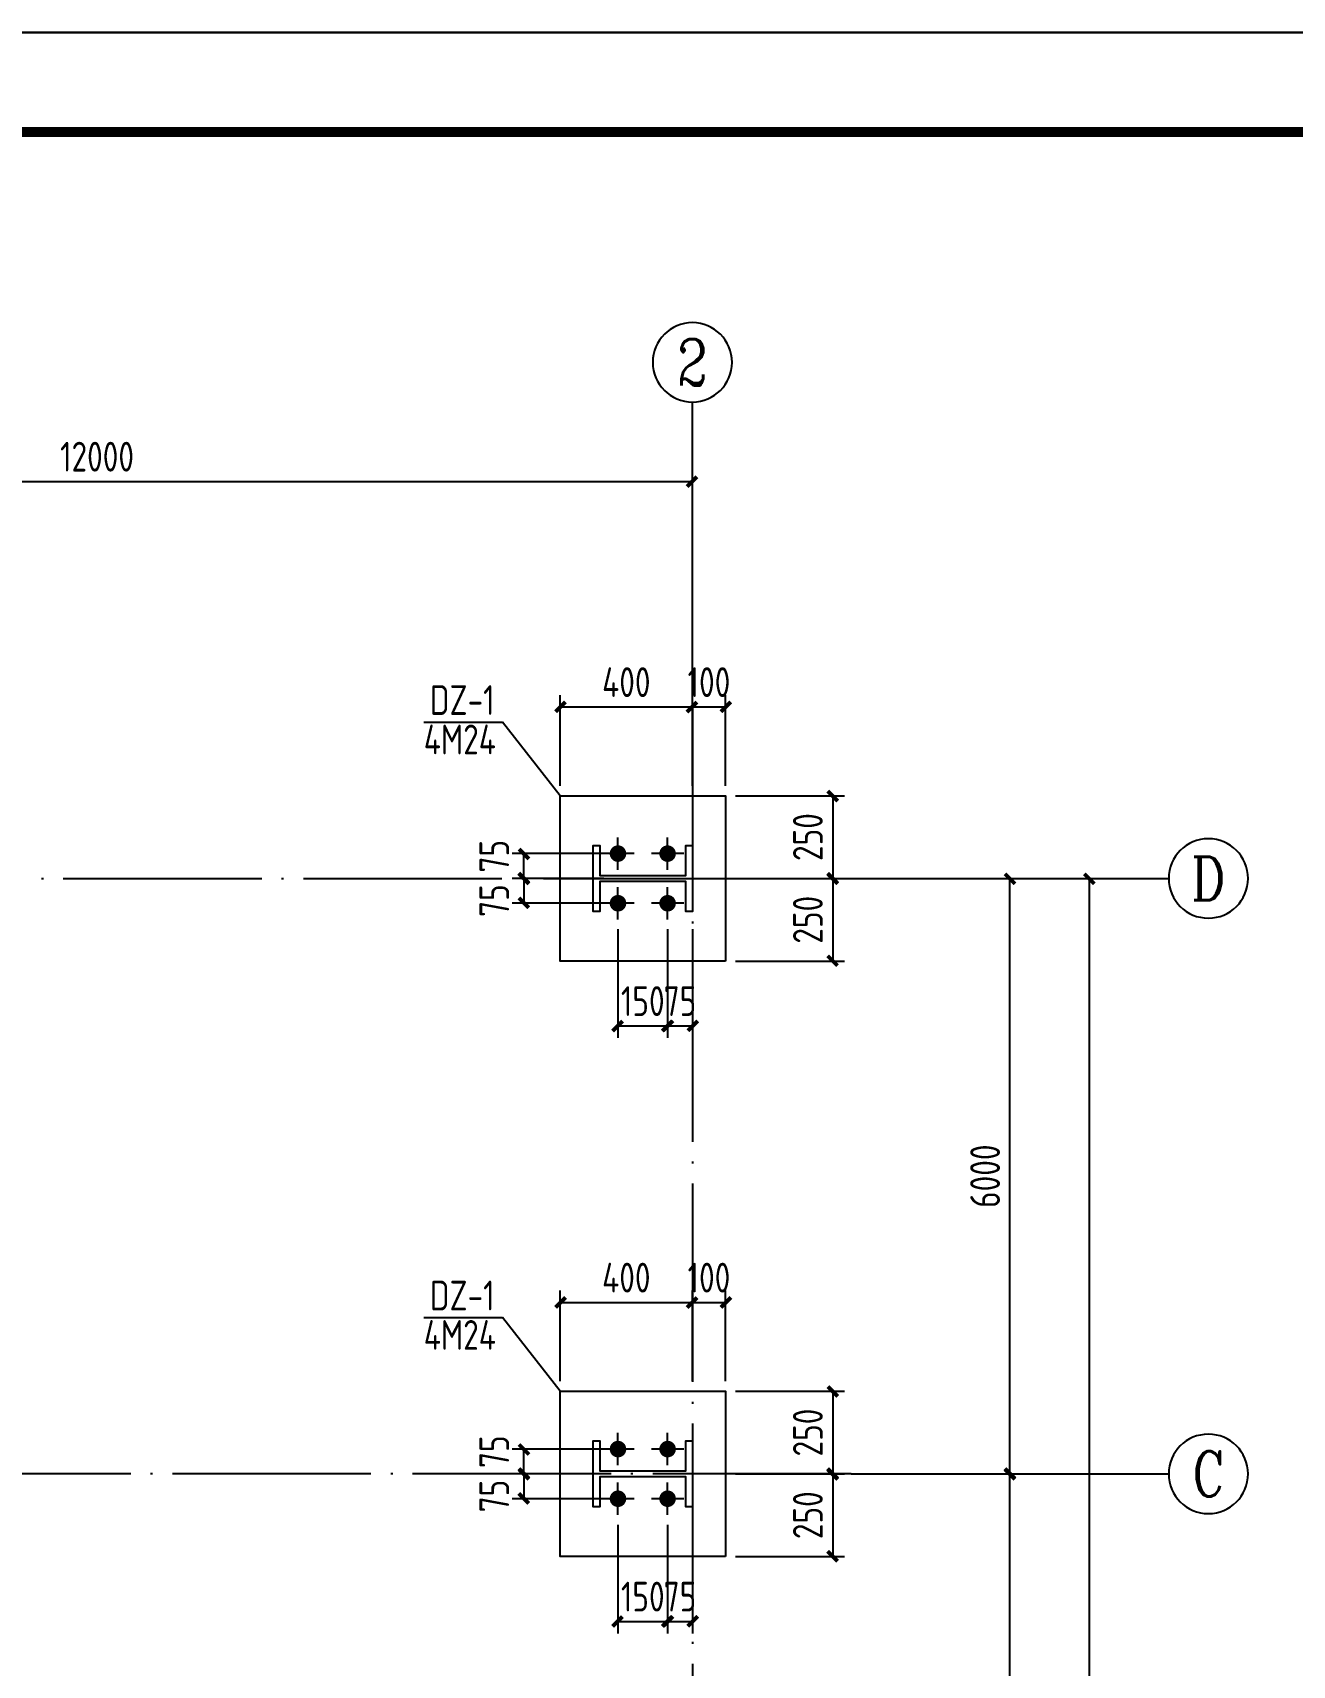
# Model space of a CAD drawing. Header units: millimetres. Extents: x 865974 to 875117, y 41124 to 44891.
# Drawn here: x 868356.3 to 868483.2, y 41553.1 to 41717.6 of the extents above; entities that cross this region are included whole.
import ezdxf
from ezdxf.enums import TextEntityAlignment as Align

# ---------------------------------------------------------------- set-up
doc = ezdxf.new("R2010")
doc.units = ezdxf.units.MM
doc.header["$LTSCALE"] = 1000
doc.header["$MEASUREMENT"] = 0
doc.linetypes.add('DOTE', pattern=[2.42, 2, -0.2, 0.02, -0.2])
for name, color, linetype in [('AXIS', 3, 'Continuous'), ('AXIS_TEXT', 7, 'Continuous'), ('DIM', 7, 'Continuous'), ('DOTE', 1, 'DOTE'), ('M_Prof', 2, 'Continuous'), ('柱集中标注', 2, 'Continuous'), ('标注', 7, 'Continuous'), ('檩条', 34, 'Continuous')]:
    doc.layers.add(name, color=color, linetype=linetype)
doc.styles.add('_TCH_AXIS', font='COMPLEX', dxfattribs={"bigfont": 'GBCBIG'})
doc.styles.add('COMPLEX', font='COMPLEX')
doc.styles.add('GBHZ', font='gbenor.shx', dxfattribs={"width": 0.9, "bigfont": 'gbcbig.shx'})
doc.dimstyles.new('Y100', dxfattribs={"dimscale": 0, "dimtxt": 3, "dimasz": 0.01, "dimexe": 1.2, "dimexo": 2, "dimgap": 1, "dimtad": 1, "dimdec": 0, "dimlfac": 100, "dimzin": 0, "dimdsep": 46, "dimtxsty": 'GBHZ', "dimblk": 'DX', "dimcen": 0.09, "dimdle": 1, "dimclrd": 7, "dimclre": 7, "dimclrt": 7, "dimadec": 0, "dimazin": 0, "dimtfac": 1, "dimtdec": 0, "dimtix": 1, "dimtmove": 2, "dimatfit": 3, "dimldrblk": 'DX', "dimfxl": 0, "dimtolj": 1, "dimtzin": 0, "dimarcsym": 0})
doc.dimstyles.new('Y30', dxfattribs={"dimscale": 0, "dimtxt": 3, "dimasz": 0.01, "dimexe": 1.2, "dimexo": 1, "dimgap": 1, "dimtad": 1, "dimdec": 0, "dimlfac": 30, "dimzin": 0, "dimdsep": 46, "dimtxsty": 'GBHZ', "dimblk1": 'DX', "dimblk2": 'DX', "dimsah": 1, "dimcen": 0.09, "dimdle": 1, "dimadec": 0, "dimazin": 0, "dimtfac": 1, "dimtdec": 0, "dimtix": 1, "dimtmove": 2, "dimatfit": 3, "dimldrblk": 'DX', "dimfxl": 0, "dimtolj": 1, "dimtzin": 0, "dimarcsym": 0})

# ---------------------------------------------------------------- blocks, each defined once
blk = doc.blocks.new('_AXISO')
blk.add_circle((0, 0), 0.5)
at = {"layer": 'AXIS_TEXT', "style": 'COMPLEX', "width": 1.041667}
blk.add_attdef('A', text='', height=0.56, dxfattribs=at).set_placement((-0.25, -0.28), (0.25, -0.28), align=Align.FIT)
blk = doc.blocks.new('DX')
at = {"color": 0, "linetype": 'ByBlock', "const_width": 40}
blk.add_lwpolyline([(-54, -51), (46, 49)], dxfattribs=at)
blk = doc.blocks.new('*D602')
at = {"layer": 'Defpoints', "color": 0, "transparency": 16777216}
for p in [(868438.78, 41572.38), (868454.78, 41572.38), (868438.78, 41512.38)]:
    blk.add_point(p, dxfattribs=at)
at = {"layer": '标注', "color": 7, "lineweight": -2, "transparency": 16777216}
for p, q in [((868440.78, 41572.38), (868455.98, 41572.38)), ((868454.78, 41512.39), (868454.78, 41572.37)), ((868440.78, 41512.38), (868455.98, 41512.38))]:
    blk.add_line(p, q, dxfattribs=at)
at = {"layer": '标注', "color": 7, "lineweight": -2, "transparency": 16777216, "xscale": 0.01, "yscale": 0.01, "zscale": 0.01}
for p, rotation in [((868454.78, 41572.38), 90), ((868454.78, 41512.38), 270)]:
    blk.add_blockref('DX', p, dxfattribs=dict(at, rotation=rotation))
at = {"layer": '标注', "color": 7, "transparency": 16777216, "insert": (868452.28, 41542.38), "char_height": 3, "attachment_point": 5, "rotation": 90, "style": 'GBHZ'}
blk.add_mtext('\\A1;6000', dxfattribs=at)
blk = doc.blocks.new('*D603')
at = {"layer": 'Defpoints', "color": 0, "transparency": 16777216}
for p in [(868438.78, 41632.38), (868454.78, 41632.38), (868438.78, 41572.38)]:
    blk.add_point(p, dxfattribs=at)
at = {"layer": '标注', "color": 7, "lineweight": -2, "transparency": 16777216}
for p, q in [((868440.78, 41632.38), (868455.98, 41632.38)), ((868454.78, 41572.39), (868454.78, 41632.37)), ((868440.78, 41572.38), (868455.98, 41572.38))]:
    blk.add_line(p, q, dxfattribs=at)
at = {"layer": '标注', "color": 7, "lineweight": -2, "transparency": 16777216, "xscale": 0.01, "yscale": 0.01, "zscale": 0.01}
for p, rotation in [((868454.78, 41632.38), 90), ((868454.78, 41572.38), 270)]:
    blk.add_blockref('DX', p, dxfattribs=dict(at, rotation=rotation))
at = {"layer": '标注', "color": 7, "transparency": 16777216, "insert": (868452.28, 41602.38), "char_height": 3, "attachment_point": 5, "rotation": 90, "style": 'GBHZ'}
blk.add_mtext('\\A1;6000', dxfattribs=at)
blk = doc.blocks.new('*D604')
at = {"layer": 'Defpoints', "color": 0, "transparency": 16777216}
for p in [(868438.78, 41632.38), (868438.78, 41452.38), (868462.78, 41452.38)]:
    blk.add_point(p, dxfattribs=at)
at = {"layer": '标注', "color": 7, "lineweight": -2, "transparency": 16777216}
for p, q in [((868440.78, 41632.38), (868463.98, 41632.38)), ((868462.78, 41632.37), (868462.78, 41452.39)), ((868440.78, 41452.38), (868463.98, 41452.38))]:
    blk.add_line(p, q, dxfattribs=at)
at = {"layer": '标注', "color": 7, "lineweight": -2, "transparency": 16777216, "xscale": 0.01, "yscale": 0.01, "zscale": 0.01}
for p, rotation in [((868462.78, 41632.38), 90), ((868462.78, 41452.38), 270)]:
    blk.add_blockref('DX', p, dxfattribs=dict(at, rotation=rotation))
at = {"layer": '标注', "color": 7, "transparency": 16777216, "insert": (868460.28, 41542.38), "char_height": 3, "attachment_point": 5, "rotation": 90, "style": 'GBHZ'}
blk.add_mtext('\\A1;18000', dxfattribs=at)
blk = doc.blocks.new('*D605')
at = {"layer": 'Defpoints', "color": 0, "transparency": 16777216}
for p in [(868422.78, 41672.38), (868302.78, 41650.05), (868422.78, 41650.05)]:
    blk.add_point(p, dxfattribs=at)
at = {"layer": '标注', "color": 7, "lineweight": -2, "transparency": 16777216}
for p, q in [((868302.78, 41652.05), (868302.78, 41673.58)), ((868302.79, 41672.38), (868422.77, 41672.38)), ((868422.78, 41652.05), (868422.78, 41673.58))]:
    blk.add_line(p, q, dxfattribs=at)
at = {"layer": '标注', "color": 7, "lineweight": -2, "transparency": 16777216, "xscale": 0.01, "yscale": 0.01, "zscale": 0.01, "rotation": 180}
blk.add_blockref('DX', (868302.78, 41672.38), dxfattribs=at)
at = {"layer": '标注', "color": 7, "lineweight": -2, "transparency": 16777216, "xscale": 0.01, "yscale": 0.01, "zscale": 0.01}
blk.add_blockref('DX', (868422.78, 41672.38), dxfattribs=at)
at = {"layer": '标注', "color": 7, "transparency": 16777216, "insert": (868362.78, 41674.88), "char_height": 3, "attachment_point": 5, "style": 'GBHZ'}
blk.add_mtext('\\A1;12000', dxfattribs=at)
blk = doc.blocks.new('*D671')
at = {"layer": 'Defpoints', "color": 0, "transparency": 16777216}
for p in [(868422.78, 41589.66), (868409.45, 41580.72), (868422.78, 41580.72)]:
    blk.add_point(p, dxfattribs=at)
at = {"layer": 'DIM', "color": 0, "lineweight": -2, "transparency": 16777216}
for p, q in [((868409.45, 41581.72), (868409.45, 41590.86)), ((868422.78, 41581.72), (868422.78, 41590.86)), ((868409.46, 41589.66), (868422.77, 41589.66))]:
    blk.add_line(p, q, dxfattribs=at)
at = {"layer": 'DIM', "color": 0, "lineweight": -2, "transparency": 16777216, "xscale": 0.01, "yscale": 0.01, "zscale": 0.01, "rotation": 180}
blk.add_blockref('DX', (868409.45, 41589.66), dxfattribs=at)
at = {"layer": 'DIM', "color": 0, "lineweight": -2, "transparency": 16777216, "xscale": 0.01, "yscale": 0.01, "zscale": 0.01}
blk.add_blockref('DX', (868422.78, 41589.66), dxfattribs=at)
at = {"layer": 'DIM', "color": 0, "transparency": 16777216, "insert": (868416.12, 41592.16), "char_height": 3, "attachment_point": 5, "style": 'GBHZ'}
blk.add_mtext('\\A1;400', dxfattribs=at)
blk = doc.blocks.new('*D672')
at = {"layer": 'Defpoints', "color": 0, "transparency": 16777216}
for p in [(868426.12, 41589.66), (868422.78, 41580.72), (868426.12, 41580.72)]:
    blk.add_point(p, dxfattribs=at)
at = {"layer": 'DIM', "color": 0, "lineweight": -2, "transparency": 16777216}
for p, q in [((868422.78, 41581.72), (868422.78, 41590.86)), ((868426.12, 41581.72), (868426.12, 41590.86)), ((868422.77, 41589.66), (868422.76, 41589.66)), ((868422.78, 41589.66), (868426.12, 41589.66)), ((868426.13, 41589.66), (868426.14, 41589.66))]:
    blk.add_line(p, q, dxfattribs=at)
at = {"layer": 'DIM', "color": 0, "lineweight": -2, "transparency": 16777216, "xscale": 0.01, "yscale": 0.01, "zscale": 0.01}
blk.add_blockref('DX', (868422.78, 41589.66), dxfattribs=at)
at = {"layer": 'DIM', "color": 0, "lineweight": -2, "transparency": 16777216, "xscale": 0.01, "yscale": 0.01, "zscale": 0.01, "rotation": 180}
blk.add_blockref('DX', (868426.12, 41589.66), dxfattribs=at)
at = {"layer": 'DIM', "color": 0, "transparency": 16777216, "insert": (868424.45, 41592.16), "char_height": 3, "attachment_point": 5, "style": 'GBHZ'}
blk.add_mtext('\\A1;100', dxfattribs=at)
blk = doc.blocks.new('*D673')
at = {"layer": 'Defpoints', "color": 0, "transparency": 16777216}
for p in [(868426.12, 41580.72), (868426.12, 41572.38), (868436.92, 41572.38)]:
    blk.add_point(p, dxfattribs=at)
at = {"layer": 'DIM', "color": 0, "lineweight": -2, "transparency": 16777216}
for p, q in [((868427.12, 41580.72), (868438.12, 41580.72)), ((868436.92, 41580.71), (868436.92, 41572.39)), ((868427.12, 41572.38), (868438.12, 41572.38))]:
    blk.add_line(p, q, dxfattribs=at)
at = {"layer": 'DIM', "color": 0, "lineweight": -2, "transparency": 16777216, "xscale": 0.01, "yscale": 0.01, "zscale": 0.01}
for p, rotation in [((868436.92, 41580.72), 90), ((868436.92, 41572.38), 270)]:
    blk.add_blockref('DX', p, dxfattribs=dict(at, rotation=rotation))
at = {"layer": 'DIM', "color": 0, "transparency": 16777216, "insert": (868434.42, 41576.55), "char_height": 3, "attachment_point": 5, "rotation": 90, "style": 'GBHZ'}
blk.add_mtext('\\A1;250', dxfattribs=at)
blk = doc.blocks.new('*D674')
at = {"layer": 'Defpoints', "color": 0, "transparency": 16777216}
for p in [(868426.12, 41572.38), (868426.12, 41564.05), (868436.92, 41564.05)]:
    blk.add_point(p, dxfattribs=at)
at = {"layer": 'DIM', "color": 0, "lineweight": -2, "transparency": 16777216}
for p, q in [((868427.12, 41572.38), (868438.12, 41572.38)), ((868436.92, 41572.37), (868436.92, 41564.06)), ((868427.12, 41564.05), (868438.12, 41564.05))]:
    blk.add_line(p, q, dxfattribs=at)
at = {"layer": 'DIM', "color": 0, "lineweight": -2, "transparency": 16777216, "xscale": 0.01, "yscale": 0.01, "zscale": 0.01}
for p, rotation in [((868436.92, 41572.38), 90), ((868436.92, 41564.05), 270)]:
    blk.add_blockref('DX', p, dxfattribs=dict(at, rotation=rotation))
at = {"layer": 'DIM', "color": 0, "transparency": 16777216, "insert": (868434.42, 41568.22), "char_height": 3, "attachment_point": 5, "rotation": 90, "style": 'GBHZ'}
blk.add_mtext('\\A1;250', dxfattribs=at)
blk = doc.blocks.new('*D675')
at = {"layer": 'Defpoints', "color": 0, "transparency": 16777216}
for p in [(868405.8, 41574.88), (868414.85, 41574.88), (868414.85, 41572.38)]:
    blk.add_point(p, dxfattribs=at)
at = {"layer": 'DIM', "color": 0, "lineweight": -2, "transparency": 16777216}
for p, q in [((868413.85, 41574.88), (868404.6, 41574.88)), ((868405.8, 41572.39), (868405.8, 41574.87)), ((868413.85, 41572.38), (868404.6, 41572.38))]:
    blk.add_line(p, q, dxfattribs=at)
at = {"layer": 'DIM', "color": 0, "lineweight": -2, "transparency": 16777216, "xscale": 0.01, "yscale": 0.01, "zscale": 0.01}
for p, rotation in [((868405.8, 41574.88), 90), ((868405.8, 41572.38), 270)]:
    blk.add_blockref('DX', p, dxfattribs=dict(at, rotation=rotation))
at = {"layer": 'DIM', "color": 0, "transparency": 16777216, "insert": (868402.81, 41574.62), "char_height": 3, "attachment_point": 5, "rotation": 90, "style": 'GBHZ'}
blk.add_mtext('\\A1;75', dxfattribs=at)
blk = doc.blocks.new('*D676')
at = {"layer": 'Defpoints', "color": 0, "transparency": 16777216}
for p in [(868414.85, 41572.38), (868405.8, 41569.88), (868414.85, 41569.88)]:
    blk.add_point(p, dxfattribs=at)
at = {"layer": 'DIM', "color": 0, "lineweight": -2, "transparency": 16777216}
for p, q in [((868413.85, 41572.38), (868404.6, 41572.38)), ((868405.8, 41572.37), (868405.8, 41569.89)), ((868413.85, 41569.88), (868404.6, 41569.88))]:
    blk.add_line(p, q, dxfattribs=at)
at = {"layer": 'DIM', "color": 0, "lineweight": -2, "transparency": 16777216, "xscale": 0.01, "yscale": 0.01, "zscale": 0.01}
for p, rotation in [((868405.8, 41572.38), 90), ((868405.8, 41569.88), 270)]:
    blk.add_blockref('DX', p, dxfattribs=dict(at, rotation=rotation))
at = {"layer": 'DIM', "color": 0, "transparency": 16777216, "insert": (868402.81, 41570.15), "char_height": 3, "attachment_point": 5, "rotation": 90, "style": 'GBHZ'}
blk.add_mtext('\\A1;75', dxfattribs=at)
blk = doc.blocks.new('*D677')
at = {"layer": 'Defpoints', "color": 0, "transparency": 16777216}
for p in [(868415.28, 41568.26), (868420.28, 41568.26), (868420.28, 41557.52)]:
    blk.add_point(p, dxfattribs=at)
at = {"layer": '标注', "color": 0, "lineweight": -2, "transparency": 16777216}
for p, q in [((868415.28, 41567.26), (868415.28, 41556.32)), ((868420.28, 41567.26), (868420.28, 41556.32)), ((868415.27, 41557.52), (868415.26, 41557.52)), ((868415.28, 41557.52), (868420.28, 41557.52)), ((868420.29, 41557.52), (868420.3, 41557.52))]:
    blk.add_line(p, q, dxfattribs=at)
at = {"layer": '标注', "color": 0, "lineweight": -2, "transparency": 16777216, "xscale": 0.01, "yscale": 0.01, "zscale": 0.01}
blk.add_blockref('DX', (868415.28, 41557.52), dxfattribs=at)
at = {"layer": '标注', "color": 0, "lineweight": -2, "transparency": 16777216, "xscale": 0.01, "yscale": 0.01, "zscale": 0.01, "rotation": 180}
blk.add_blockref('DX', (868420.28, 41557.52), dxfattribs=at)
at = {"layer": '标注', "color": 0, "transparency": 16777216, "insert": (868417.78, 41560.02), "char_height": 3, "attachment_point": 5, "style": 'GBHZ'}
blk.add_mtext('\\A1;150', dxfattribs=at)
blk = doc.blocks.new('*D678')
at = {"layer": 'Defpoints', "color": 0, "transparency": 16777216}
for p in [(868420.28, 41568.26), (868422.78, 41568.26), (868422.78, 41557.52)]:
    blk.add_point(p, dxfattribs=at)
at = {"layer": '标注', "color": 0, "lineweight": -2, "transparency": 16777216}
for p, q in [((868420.28, 41567.26), (868420.28, 41556.32)), ((868422.78, 41567.26), (868422.78, 41556.32)), ((868420.27, 41557.52), (868420.26, 41557.52)), ((868420.28, 41557.52), (868422.78, 41557.52)), ((868422.79, 41557.52), (868422.8, 41557.52))]:
    blk.add_line(p, q, dxfattribs=at)
at = {"layer": '标注', "color": 0, "lineweight": -2, "transparency": 16777216, "xscale": 0.01, "yscale": 0.01, "zscale": 0.01}
blk.add_blockref('DX', (868420.28, 41557.52), dxfattribs=at)
at = {"layer": '标注', "color": 0, "lineweight": -2, "transparency": 16777216, "xscale": 0.01, "yscale": 0.01, "zscale": 0.01, "rotation": 180}
blk.add_blockref('DX', (868422.78, 41557.52), dxfattribs=at)
at = {"layer": '标注', "color": 0, "transparency": 16777216, "insert": (868421.53, 41560.02), "char_height": 3, "attachment_point": 5, "style": 'GBHZ'}
blk.add_mtext('\\A1;75', dxfattribs=at)
blk = doc.blocks.new('*D687')
at = {"layer": 'Defpoints', "color": 0, "transparency": 16777216}
for p in [(868422.78, 41649.66), (868409.45, 41640.72), (868422.78, 41640.72)]:
    blk.add_point(p, dxfattribs=at)
at = {"layer": 'DIM', "color": 0, "lineweight": -2, "transparency": 16777216}
for p, q in [((868409.45, 41641.72), (868409.45, 41650.86)), ((868422.78, 41641.72), (868422.78, 41650.86)), ((868409.46, 41649.66), (868422.77, 41649.66))]:
    blk.add_line(p, q, dxfattribs=at)
at = {"layer": 'DIM', "color": 0, "lineweight": -2, "transparency": 16777216, "xscale": 0.01, "yscale": 0.01, "zscale": 0.01, "rotation": 180}
blk.add_blockref('DX', (868409.45, 41649.66), dxfattribs=at)
at = {"layer": 'DIM', "color": 0, "lineweight": -2, "transparency": 16777216, "xscale": 0.01, "yscale": 0.01, "zscale": 0.01}
blk.add_blockref('DX', (868422.78, 41649.66), dxfattribs=at)
at = {"layer": 'DIM', "color": 0, "transparency": 16777216, "insert": (868416.12, 41652.16), "char_height": 3, "attachment_point": 5, "style": 'GBHZ'}
blk.add_mtext('\\A1;400', dxfattribs=at)
blk = doc.blocks.new('*D688')
at = {"layer": 'Defpoints', "color": 0, "transparency": 16777216}
for p in [(868426.12, 41649.66), (868422.78, 41640.72), (868426.12, 41640.72)]:
    blk.add_point(p, dxfattribs=at)
at = {"layer": 'DIM', "color": 0, "lineweight": -2, "transparency": 16777216}
for p, q in [((868422.78, 41641.72), (868422.78, 41650.86)), ((868426.12, 41641.72), (868426.12, 41650.86)), ((868422.77, 41649.66), (868422.76, 41649.66)), ((868422.78, 41649.66), (868426.12, 41649.66)), ((868426.13, 41649.66), (868426.14, 41649.66))]:
    blk.add_line(p, q, dxfattribs=at)
at = {"layer": 'DIM', "color": 0, "lineweight": -2, "transparency": 16777216, "xscale": 0.01, "yscale": 0.01, "zscale": 0.01}
blk.add_blockref('DX', (868422.78, 41649.66), dxfattribs=at)
at = {"layer": 'DIM', "color": 0, "lineweight": -2, "transparency": 16777216, "xscale": 0.01, "yscale": 0.01, "zscale": 0.01, "rotation": 180}
blk.add_blockref('DX', (868426.12, 41649.66), dxfattribs=at)
at = {"layer": 'DIM', "color": 0, "transparency": 16777216, "insert": (868424.45, 41652.16), "char_height": 3, "attachment_point": 5, "style": 'GBHZ'}
blk.add_mtext('\\A1;100', dxfattribs=at)
blk = doc.blocks.new('*D689')
at = {"layer": 'Defpoints', "color": 0, "transparency": 16777216}
for p in [(868426.12, 41640.72), (868426.12, 41632.38), (868436.92, 41632.38)]:
    blk.add_point(p, dxfattribs=at)
at = {"layer": 'DIM', "color": 0, "lineweight": -2, "transparency": 16777216}
for p, q in [((868427.12, 41640.72), (868438.12, 41640.72)), ((868436.92, 41640.71), (868436.92, 41632.39)), ((868427.12, 41632.38), (868438.12, 41632.38))]:
    blk.add_line(p, q, dxfattribs=at)
at = {"layer": 'DIM', "color": 0, "lineweight": -2, "transparency": 16777216, "xscale": 0.01, "yscale": 0.01, "zscale": 0.01}
for p, rotation in [((868436.92, 41640.72), 90), ((868436.92, 41632.38), 270)]:
    blk.add_blockref('DX', p, dxfattribs=dict(at, rotation=rotation))
at = {"layer": 'DIM', "color": 0, "transparency": 16777216, "insert": (868434.42, 41636.55), "char_height": 3, "attachment_point": 5, "rotation": 90, "style": 'GBHZ'}
blk.add_mtext('\\A1;250', dxfattribs=at)
blk = doc.blocks.new('*D690')
at = {"layer": 'Defpoints', "color": 0, "transparency": 16777216}
for p in [(868426.12, 41632.38), (868426.12, 41624.05), (868436.92, 41624.05)]:
    blk.add_point(p, dxfattribs=at)
at = {"layer": 'DIM', "color": 0, "lineweight": -2, "transparency": 16777216}
for p, q in [((868427.12, 41632.38), (868438.12, 41632.38)), ((868436.92, 41632.37), (868436.92, 41624.06)), ((868427.12, 41624.05), (868438.12, 41624.05))]:
    blk.add_line(p, q, dxfattribs=at)
at = {"layer": 'DIM', "color": 0, "lineweight": -2, "transparency": 16777216, "xscale": 0.01, "yscale": 0.01, "zscale": 0.01}
for p, rotation in [((868436.92, 41632.38), 90), ((868436.92, 41624.05), 270)]:
    blk.add_blockref('DX', p, dxfattribs=dict(at, rotation=rotation))
at = {"layer": 'DIM', "color": 0, "transparency": 16777216, "insert": (868434.42, 41628.22), "char_height": 3, "attachment_point": 5, "rotation": 90, "style": 'GBHZ'}
blk.add_mtext('\\A1;250', dxfattribs=at)
blk = doc.blocks.new('*D691')
at = {"layer": 'Defpoints', "color": 0, "transparency": 16777216}
for p in [(868405.8, 41634.88), (868414.85, 41634.88), (868414.85, 41632.38)]:
    blk.add_point(p, dxfattribs=at)
at = {"layer": 'DIM', "color": 0, "lineweight": -2, "transparency": 16777216}
for p, q in [((868413.85, 41634.88), (868404.6, 41634.88)), ((868405.8, 41632.39), (868405.8, 41634.87)), ((868413.85, 41632.38), (868404.6, 41632.38))]:
    blk.add_line(p, q, dxfattribs=at)
at = {"layer": 'DIM', "color": 0, "lineweight": -2, "transparency": 16777216, "xscale": 0.01, "yscale": 0.01, "zscale": 0.01}
for p, rotation in [((868405.8, 41634.88), 90), ((868405.8, 41632.38), 270)]:
    blk.add_blockref('DX', p, dxfattribs=dict(at, rotation=rotation))
at = {"layer": 'DIM', "color": 0, "transparency": 16777216, "insert": (868402.81, 41634.62), "char_height": 3, "attachment_point": 5, "rotation": 90, "style": 'GBHZ'}
blk.add_mtext('\\A1;75', dxfattribs=at)
blk = doc.blocks.new('*D692')
at = {"layer": 'Defpoints', "color": 0, "transparency": 16777216}
for p in [(868414.85, 41632.38), (868405.8, 41629.88), (868414.85, 41629.88)]:
    blk.add_point(p, dxfattribs=at)
at = {"layer": 'DIM', "color": 0, "lineweight": -2, "transparency": 16777216}
for p, q in [((868413.85, 41632.38), (868404.6, 41632.38)), ((868405.8, 41632.37), (868405.8, 41629.89)), ((868413.85, 41629.88), (868404.6, 41629.88))]:
    blk.add_line(p, q, dxfattribs=at)
at = {"layer": 'DIM', "color": 0, "lineweight": -2, "transparency": 16777216, "xscale": 0.01, "yscale": 0.01, "zscale": 0.01}
for p, rotation in [((868405.8, 41632.38), 90), ((868405.8, 41629.88), 270)]:
    blk.add_blockref('DX', p, dxfattribs=dict(at, rotation=rotation))
at = {"layer": 'DIM', "color": 0, "transparency": 16777216, "insert": (868402.81, 41630.15), "char_height": 3, "attachment_point": 5, "rotation": 90, "style": 'GBHZ'}
blk.add_mtext('\\A1;75', dxfattribs=at)
blk = doc.blocks.new('*D693')
at = {"layer": 'Defpoints', "color": 0, "transparency": 16777216}
for p in [(868415.28, 41628.26), (868420.28, 41628.26), (868420.28, 41617.52)]:
    blk.add_point(p, dxfattribs=at)
at = {"layer": '标注', "color": 0, "lineweight": -2, "transparency": 16777216}
for p, q in [((868415.28, 41627.26), (868415.28, 41616.32)), ((868420.28, 41627.26), (868420.28, 41616.32)), ((868415.27, 41617.52), (868415.26, 41617.52)), ((868415.28, 41617.52), (868420.28, 41617.52)), ((868420.29, 41617.52), (868420.3, 41617.52))]:
    blk.add_line(p, q, dxfattribs=at)
at = {"layer": '标注', "color": 0, "lineweight": -2, "transparency": 16777216, "xscale": 0.01, "yscale": 0.01, "zscale": 0.01}
blk.add_blockref('DX', (868415.28, 41617.52), dxfattribs=at)
at = {"layer": '标注', "color": 0, "lineweight": -2, "transparency": 16777216, "xscale": 0.01, "yscale": 0.01, "zscale": 0.01, "rotation": 180}
blk.add_blockref('DX', (868420.28, 41617.52), dxfattribs=at)
at = {"layer": '标注', "color": 0, "transparency": 16777216, "insert": (868417.78, 41620.02), "char_height": 3, "attachment_point": 5, "style": 'GBHZ'}
blk.add_mtext('\\A1;150', dxfattribs=at)
blk = doc.blocks.new('*D694')
at = {"layer": 'Defpoints', "color": 0, "transparency": 16777216}
for p in [(868420.28, 41628.26), (868422.78, 41628.26), (868422.78, 41617.52)]:
    blk.add_point(p, dxfattribs=at)
at = {"layer": '标注', "color": 0, "lineweight": -2, "transparency": 16777216}
for p, q in [((868420.28, 41627.26), (868420.28, 41616.32)), ((868422.78, 41627.26), (868422.78, 41616.32)), ((868420.27, 41617.52), (868420.26, 41617.52)), ((868420.28, 41617.52), (868422.78, 41617.52)), ((868422.79, 41617.52), (868422.8, 41617.52))]:
    blk.add_line(p, q, dxfattribs=at)
at = {"layer": '标注', "color": 0, "lineweight": -2, "transparency": 16777216, "xscale": 0.01, "yscale": 0.01, "zscale": 0.01}
blk.add_blockref('DX', (868420.28, 41617.52), dxfattribs=at)
at = {"layer": '标注', "color": 0, "lineweight": -2, "transparency": 16777216, "xscale": 0.01, "yscale": 0.01, "zscale": 0.01, "rotation": 180}
blk.add_blockref('DX', (868422.78, 41617.52), dxfattribs=at)
at = {"layer": '标注', "color": 0, "transparency": 16777216, "insert": (868421.53, 41620.02), "char_height": 3, "attachment_point": 5, "style": 'GBHZ'}
blk.add_mtext('\\A1;75', dxfattribs=at)

msp = doc.modelspace()

# ---------------------------------------------------------------- linework, layer by layer
at = {"color": 0}
for p, q in [((868675.584, 41717.604), (867834.584, 41717.604)), ((867834.584, 41717.604), (868675.584, 41717.604))]:
    msp.add_line(p, q, dxfattribs=at)
for p, q in [((868415.282, 41633.259), (868415.282, 41636.509)), ((868420.282, 41633.259), (868420.282, 41636.509)), ((868416.907, 41634.884), (868413.657, 41634.884)), ((868421.907, 41634.884), (868418.657, 41634.884)), ((868415.282, 41628.259), (868415.282, 41631.509)), ((868420.282, 41628.259), (868420.282, 41631.509)), ((868416.907, 41629.884), (868413.657, 41629.884)), ((868421.907, 41629.884), (868418.657, 41629.884)), ((868415.282, 41573.259), (868415.282, 41576.509)), ((868420.282, 41573.259), (868420.282, 41576.509)), ((868416.907, 41574.884), (868413.657, 41574.884)), ((868421.907, 41574.884), (868418.657, 41574.884)), ((868415.282, 41568.259), (868415.282, 41571.509)), ((868420.282, 41568.259), (868420.282, 41571.509)), ((868416.907, 41569.884), (868413.657, 41569.884)), ((868421.907, 41569.884), (868418.657, 41569.884))]:
    msp.add_line(p, q)
at = {"color": 0, "const_width": 1}
msp.add_lwpolyline([(868665.584, 41133.604), (867859.584, 41133.604), (867859.584, 41707.604), (868665.584, 41707.604)], close=True, dxfattribs=at)
for points in [[(868426.116, 41624.05), (868409.449, 41624.05), (868409.449, 41640.717), (868426.116, 41640.717)], [(868426.116, 41564.05), (868409.449, 41564.05), (868409.449, 41580.717), (868426.116, 41580.717)]]:
    msp.add_lwpolyline(points, close=True)
at = {"layer": 'AXIS', "color": 0}
for p, q in [((868422.782, 41650.05), (868422.782, 41680.384)), ((868438.782, 41632.384), (868470.782, 41632.384)), ((868438.782, 41572.384), (868470.782, 41572.384))]:
    msp.add_line(p, q, dxfattribs=at)
at = {"layer": 'DIM', "const_width": 0.833}
for points in [[(868415.282, 41635.3, -1), (868415.282, 41634.467, -1)], [(868420.282, 41635.3, -1), (868420.282, 41634.467, -1)], [(868415.282, 41630.3, -1), (868415.282, 41629.467, -1)], [(868420.282, 41630.3, -1), (868420.282, 41629.467, -1)], [(868415.282, 41575.3, -1), (868415.282, 41574.467, -1)], [(868420.282, 41575.3, -1), (868420.282, 41574.467, -1)], [(868415.282, 41570.3, -1), (868415.282, 41569.467, -1)], [(868420.282, 41570.3, -1), (868420.282, 41569.467, -1)]]:
    msp.add_lwpolyline(points, format="xyb", close=True, dxfattribs=at)
at = {"layer": 'DOTE', "linetype": 'DOTE', "ltscale": 0.01}
for p, q in [((868422.782, 41650.05), (868422.782, 41434.717)), ((868286.782, 41632.384), (868438.782, 41632.384)), ((868438.782, 41572.384), (868286.782, 41572.384))]:
    msp.add_line(p, q, dxfattribs=at)
at = {"layer": 'M_Prof'}
for points in [[(868422.782, 41635.717), (868422.782, 41629.05), (868422.116, 41629.05), (868422.116, 41632.084), (868413.449, 41632.084), (868413.449, 41629.05), (868412.782, 41629.05), (868412.782, 41635.717), (868413.449, 41635.717), (868413.449, 41632.684), (868422.116, 41632.684), (868422.116, 41635.717)], [(868422.782, 41575.717), (868422.782, 41569.05), (868422.116, 41569.05), (868422.116, 41572.084), (868413.449, 41572.084), (868413.449, 41569.05), (868412.782, 41569.05), (868412.782, 41575.717), (868413.449, 41575.717), (868413.449, 41572.684), (868422.116, 41572.684), (868422.116, 41575.717)]]:
    msp.add_lwpolyline(points, close=True, dxfattribs=at)
at = {"layer": '檩条'}
for p, q in [((868395.729, 41648.136), (868403.626, 41648.136)), ((868409.449, 41640.717), (868403.626, 41648.136)), ((868395.729, 41588.136), (868403.626, 41588.136)), ((868409.449, 41580.717), (868403.626, 41588.136))]:
    msp.add_line(p, q, dxfattribs=at)

# ---------------------------------------------------------------- block references
at = {"layer": 'AXIS', "color": 0}
ref = msp.add_blockref('_AXISO', (868422.782, 41684.384), dxfattribs=dict(at, xscale=-8, yscale=8, zscale=8, rotation=180))
ref.add_attrib('A', '2', dxfattribs={"layer": 'AXIS_TEXT', "color": 0, "height": 4.659, "style": '_TCH_AXIS'}).set_placement((868421.229, 41682.054), (868424.336, 41682.054), align=Align.FIT)
ref = msp.add_blockref('_AXISO', (868474.782, 41632.384), dxfattribs=dict(at, xscale=-8, yscale=8, zscale=8))
ref.add_attrib('A', 'D', dxfattribs={"layer": 'AXIS_TEXT', "color": 0, "height": 4.353, "style": '_TCH_AXIS'}).set_placement((868473.021, 41630.207), (868476.544, 41630.207), align=Align.FIT)
ref = msp.add_blockref('_AXISO', (868474.782, 41572.384), dxfattribs=dict(at, xscale=-8, yscale=8, zscale=8))
ref.add_attrib('A', 'C', dxfattribs={"layer": 'AXIS_TEXT', "color": 0, "height": 4.557, "style": '_TCH_AXIS'}).set_placement((868473.155, 41570.105), (868476.41, 41570.105), align=Align.FIT)

# ---------------------------------------------------------------- texts
at = {"layer": '柱集中标注', "style": 'GBHZ', "width": 0.9}
for s, p in [('DZ-1', (868396.325, 41648.857)), ('4M24', (868395.705, 41644.886)), ('DZ-1', (868396.325, 41588.857)), ('4M24', (868395.705, 41584.886))]:
    msp.add_text(s, height=3, dxfattribs=at).set_placement(p)

# ---------------------------------------------------------------- dimensions: what is measured, and where the dimension line sits
at = {"layer": 'DIM'}
for base, p1, p2, picture, middle in [((868422.782, 41649.662), (868409.449, 41640.717), (868422.782, 41640.717), '*D687', (868416.116, 41652.162)), ((868426.116, 41649.662), (868422.782, 41640.717), (868426.116, 41640.717), '*D688', (868424.449, 41652.162)), ((868422.782, 41589.662), (868409.449, 41580.717), (868422.782, 41580.717), '*D671', (868416.116, 41592.162)), ((868426.116, 41589.662), (868422.782, 41580.717), (868426.116, 41580.717), '*D672', (868424.449, 41592.162))]:
    dim = msp.add_linear_dim(base=base, p1=p1, p2=p2, dimstyle='Y30', override={"dimscale": 1}, dxfattribs=at)
    dim.commit()
    dim.dimension.update_dxf_attribs({"geometry": picture, "text_midpoint": middle})
for base, p1, p2, picture, middle in [((868436.923, 41632.384), (868426.116, 41640.717), (868426.116, 41632.384), '*D689', (868434.423, 41636.55)), ((868436.923, 41624.05), (868426.116, 41632.384), (868426.116, 41624.05), '*D690', (868434.423, 41628.217)), ((868436.923, 41572.384), (868426.116, 41580.717), (868426.116, 41572.384), '*D673', (868434.423, 41576.55)), ((868436.923, 41564.05), (868426.116, 41572.384), (868426.116, 41564.05), '*D674', (868434.423, 41568.217))]:
    dim = msp.add_linear_dim(base=base, p1=p1, p2=p2, angle=270, dimstyle='Y30', override={"dimscale": 1}, dxfattribs=at)
    dim.commit()
    dim.dimension.update_dxf_attribs({"geometry": picture, "text_midpoint": middle})
for base, p1, p2, angle, picture, middle in [((868405.805, 41634.884), (868414.848, 41632.384), (868414.848, 41634.884), 270, '*D691', (868402.811, 41634.622)), ((868405.805, 41629.884), (868414.848, 41632.384), (868414.848, 41629.884), 90, '*D692', (868402.811, 41630.146)), ((868405.805, 41574.884), (868414.848, 41572.384), (868414.848, 41574.884), 270, '*D675', (868402.811, 41574.622)), ((868405.805, 41569.884), (868414.848, 41572.384), (868414.848, 41569.884), 90, '*D676', (868402.811, 41570.146))]:
    dim = msp.add_linear_dim(base=base, p1=p1, p2=p2, angle=angle, dimstyle='Y30', override={"dimscale": 1}, dxfattribs=at)
    dim.commit()
    dim.dimension.update_dxf_attribs({"geometry": picture, "text_midpoint": middle, "dimtype": 160})
at = {"layer": '标注'}
dim = msp.add_linear_dim(base=(868422.782, 41672.384), p1=(868302.782, 41650.05), p2=(868422.782, 41650.05), dimstyle='Y100', override={"dimscale": 1, "dimfxl": 150}, dxfattribs=at)
dim.commit()
dim.dimension.update_dxf_attribs({"geometry": '*D605', "text_midpoint": (868362.782, 41674.884)})
for base, p1, p2, angle, dimstyle, override, picture, middle in [((868454.782, 41632.384), (868438.782, 41572.384), (868438.782, 41632.384), 90, 'Y100', {"dimscale": 1, "dimfxl": 150}, '*D603', (868452.282, 41602.384)), ((868462.782, 41452.384), (868438.782, 41632.384), (868438.782, 41452.384), 90, 'Y100', {"dimscale": 1, "dimfxl": 150}, '*D604', (868460.282, 41542.384)), ((868420.282, 41617.523), (868415.282, 41628.259), (868420.282, 41628.259), 180, 'Y30', {"dimscale": 1}, '*D693', (868417.782, 41620.023)), ((868422.782, 41617.523), (868420.282, 41628.259), (868422.782, 41628.259), 180, 'Y30', {"dimscale": 1}, '*D694', (868421.532, 41620.023)), ((868454.782, 41572.384), (868438.782, 41512.384), (868438.782, 41572.384), 90, 'Y100', {"dimscale": 1, "dimfxl": 150}, '*D602', (868452.282, 41542.384)), ((868420.282, 41557.523), (868415.282, 41568.259), (868420.282, 41568.259), 180, 'Y30', {"dimscale": 1}, '*D677', (868417.782, 41560.023)), ((868422.782, 41557.523), (868420.282, 41568.259), (868422.782, 41568.259), 180, 'Y30', {"dimscale": 1}, '*D678', (868421.532, 41560.023))]:
    dim = msp.add_linear_dim(base=base, p1=p1, p2=p2, angle=angle, dimstyle=dimstyle, override=override, dxfattribs=at)
    dim.commit()
    dim.dimension.update_dxf_attribs({"geometry": picture, "text_midpoint": middle})

doc.saveas('drawing.dxf')
